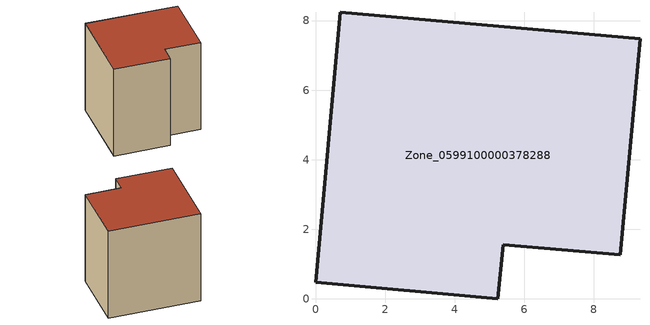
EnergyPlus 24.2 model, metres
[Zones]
Zone_0599100000378288
 floor ground (C_G): 5.39,1.55 5.24,0 0,0.48 0.71,8.24 9.33,7.48 8.76,1.27 z0
 wall outside (C_F): 0.71,8.24 0,0.48 5.24,0 5.39,1.55 8.76,1.27 9.33,7.48 0.71,8.24 z0:9.18
 roof outside (C_R): 8.76,1.27 9.33,7.48 0.71,8.24 0,0.48 5.24,0 5.39,1.55 z9.18
[BUILDING]
Pand.0599100000378288: North Axis=0; Terrain=City; Loads Convergence Tolerance Value=0.04; Temperature Convergence Tolerance Value=0.4; Solar Distribution=FullExterior; Maximum Number of Warmup Days=25; Minimum Number of Warmup Days=1
[Site:Location]
Rotterdam.The.Hague.AP_ZH_NLD Design_Conditions: Latitude=51.96; Longitude=4.45; Time Zone=1; Elevation=-4.5
[SITE:GROUNDTEMPERATURE:BUILDINGSURFACE]
18, 18, 18, 18, 18, 18, 18, 18, 18, 18, 18, 18
[MATERIAL] Thermal Absorptance=0.9; Solar Absorptance=0.7; Visible Absorptance=0.7
Name | Roughness | Thickness | Conductivity | Density | Specific Heat
G.TC.1992-2005 | MediumSmooth | 0.15 | 0.06 | 540 | 1210
F.TC.1992-2005 | Rough | 0.3 | 0.12 | 1920 | 840
R.TC.1992-2005 | MediumRough | 0.2 | 0.08 | 1500 | 1000
[CONSTRUCTION]
C_G: G.TC.1992-2005
C_F: F.TC.1992-2005
C_R: R.TC.1992-2005
[ZONE]
Zone_0599100000378288: Type=1; Multiplier=1; Ceiling Height=Autocalculate; Volume=Autocalculate; Floor Area=autocalculate; Part of Total Floor Area=Yes
[ZONEINFILTRATION:DESIGNFLOWRATE]
Infil_Zone_0599100000378288: Zone or ZoneList or Space or SpaceList=Zone_0599100000378288; Schedule=AlwaysOn; Design Flow Rate Calculation Method=Flow/Area; Flow Rate per Floor Area=0.0015; Constant Term Coefficient=1; Temperature Term Coefficient=0; Velocity Term Coefficient=0; Velocity Squared Term Coefficient=0
[HVACTEMPLATE:ZONE:IDEALLOADSAIRSYSTEM]
Zone_0599100000378288: Maximum Heating Supply Air Temperature=50; Minimum Cooling Supply Air Temperature=13; Maximum Heating Supply Air Humidity Ratio=0.0156; Minimum Cooling Supply Air Humidity Ratio=0.0077; Heating Limit=NoLimit; Cooling Limit=NoLimit; Dehumidification Control Type=ConstantSensibleHeatRatio; Cooling Sensible Heat Ratio=0.7; Dehumidification Setpoint=60; Humidification Control Type=None; Humidification Setpoint=30; Outdoor Air Method=None; Outdoor Air Flow Rate per Person=0.00944; Outdoor Air Flow Rate per Zone Floor Area=0; Outdoor Air Flow Rate per Zone=0; Demand Controlled Ventilation Type=None; Outdoor Air Economizer Type=NoEconomizer; Heat Recovery Type=None; Sensible Heat Recovery Effectiveness=0.7; Latent Heat Recovery Effectiveness=0.65
[ZONECONTROL:THERMOSTAT]
ThermostatControl_Zone_0599100000378288: Zone or ZoneList=Zone_0599100000378288; Control Type Schedule=DualSetpointControlType; Control 1=Thermostat_Zone_0599100000378288; Temperature Difference Between Cutout And Setpoint=0
[THERMOSTATSETPOINT:DUALSETPOINT]
Thermostat_Zone_0599100000378288: Heating Setpoint Temperature Schedule=HeatingSetpoint_Zone_0599100000378288; Cooling Setpoint Temperature Schedule=CoolingSetpoint_Zone_0599100000378288
[SCHEDULE:COMPACT]
HeatingSetpoint_Zone_0599100000378288: Through: 12/31, For: AllDays, Until: 24:00, 21
CoolingSetpoint_Zone_0599100000378288: Through: 12/31, For: AllDays, Until: 24:00, 24
DualSetpointControlType: Through: 12/31, For: AllDays, Until: 24:00, 4
AlwaysOn: Through: 12/31, For: AllDays, Until: 24:00, 1
